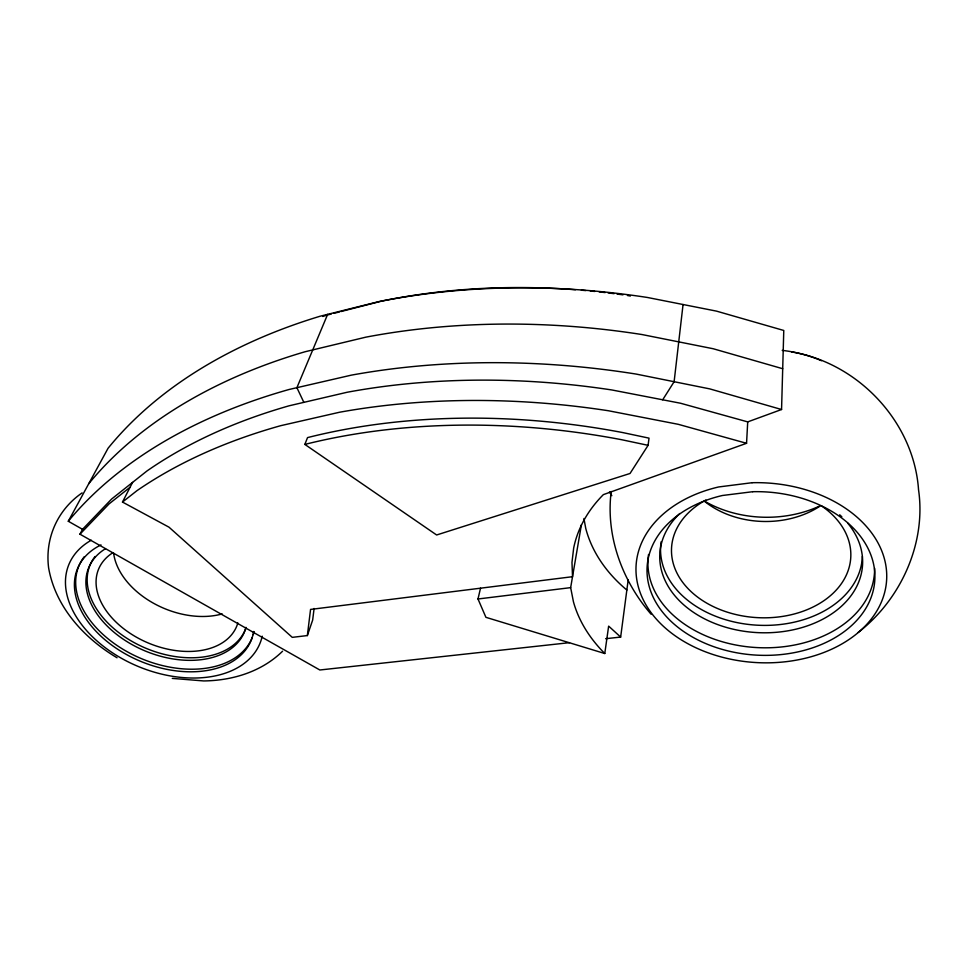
<?xml version="1.0" encoding="UTF-8"?>
<svg xmlns="http://www.w3.org/2000/svg" width="969" height="969" viewBox="0 0 969 969"><rect width="100%" height="100%" fill="white"/><g stroke="black" fill="none" stroke-linecap="round" stroke-linejoin="round"><path stroke-width="1.45" d="M611.185 491.489C605.625 535.893 622.086 580.734 651.071 614.201M781.559 409.512L783.776 330.465L716.479 311.122L647.413 297.471A556.836 370.412 9.9 0 0 379.351 301.492L320.17 316.209A556.836 370.412 9.9 0 0 108.056 448.272L68.29 521.249L82.535 529.328L111.592 499.047L146.937 470.995A556.654 352.28 10.7 0 1 289.041 405.817L347.108 392.263A556.654 352.28 10.7 0 1 611.827 389.962L680.529 403.237L747.717 421.89L781.559 409.512L709.756 388.884L636.124 374.07A586.802 370.424 10.4 0 0 351.432 375.124L289.016 389.502A586.802 370.424 10.4 0 0 68.29 521.249M132.559 482.405L122.482 502.063L169.018 527.197L292.275 637.36L307.355 635.567L310.552 609.428L572.522 576.7L571.976 562.395L573.672 548.079A176.964 126.951 3.7 0 1 603.348 494.638L746.554 443.293L747.717 421.89M683.06 304.52L674.121 381.713L662.699 399.785M314.101 608.471L312.66 620.075L307.355 635.567M648.091 445.328L649.024 438.145L622.692 432.562A520.038 327.122 11 0 0 307.536 437.6L304.847 444.408L436.631 534.985L630.032 473.478L648.091 445.328L621.614 439.708A522.424 327.001 11 0 0 304.847 444.408M605.613 638.704L620.657 637.069L628.203 579.741M480.515 588.195L477.996 598.987L485.917 617.326L604.777 653.518L608.641 626.119L620.657 637.069M604.777 653.518A178.369 127.145 3.8 0 1 573.442 601.797L570.656 587.638L581.4 524.762M327.643 314.356L296.902 387.685L303.854 402.365M569.518 642.665L319.843 669.991L79.955 534.185L82.535 529.328M79.955 534.185L109.061 503.904L130.064 487.262M82.099 492.894C57.522 509.803 44.901 538.183 48.595 567.725C55.342 606.8 83.891 638.111 117.055 657.769M858.11 632.503C900.722 599.714 926.376 543.355 918.539 489.793C913.937 422.048 858.28 362.963 791.625 351.929M282.56 651.229C261.63 671.747 232.487 680.589 203.696 680.941L172.276 678.385M122.482 502.063L136.98 490.653A564.249 351.953 10.8 0 1 280.707 425.682L339.562 412.237A564.249 351.953 10.8 0 1 608.399 410.747L678.239 424.313L746.554 443.293M331.265 314.029L327.098 315.095A521.661 352.074 10.1 0 0 322.762 316.463M334.039 313.314L339.586 311.897M340.979 311.533L381.483 301.153A521.661 352.074 10.1 0 1 575.453 289.731M477.996 598.987L570.656 587.638M627.428 295.497L630.359 296.042M782.698 368.717L713.22 348.743L641.95 334.535A571.419 370.655 10.1 0 0 365.822 337.164L305.065 351.747A571.419 370.655 10.1 0 0 88.712 483.761M583.932 518.5L585.736 528.347A169.006 125.619 2.7 0 0 626.846 590.036M581.376 290.203A521.661 352.074 10.1 0 1 585.833 290.591M590.291 291.003A521.661 352.074 10.1 0 1 594.748 291.451M599.205 291.911A521.661 352.074 10.1 0 1 605.153 292.577M608.12 292.929A521.661 352.074 10.1 0 1 614.067 293.668M617.035 294.055A521.661 352.074 10.1 0 1 622.97 294.855M611.827 495.68A160.6 123.741 1.5 0 1 609.477 491.998M245.969 627.355A84.23 55.39 22.5 0 1 131.941 644.542A84.23 55.39 22.5 0 1 105.488 548.708M252.315 637.348A93.787 61.568 22.5 0 1 134.776 655.65A93.787 61.568 22.5 0 1 84.279 556.678M254.084 631.776A93.787 61.568 22.5 0 1 253.297 634.61M245.629 628.881A84.085 55.39 22.5 0 1 140.093 645.645A84.085 55.39 22.5 0 1 95.059 556.497M237.865 622.91A74.722 49.213 22.5 0 1 137.126 637.578A74.722 49.213 22.5 0 1 112.416 552.996M222.204 613.91A72.929 49.213 22.8 0 1 113.615 553.105M262.224 636.197A103.368 67.757 22.5 0 1 121.731 658.448A103.368 67.757 22.5 0 1 91.292 540.205M253.684 631.473A93.945 61.568 22.5 0 1 125.049 653.724A93.945 61.568 22.5 0 1 101.006 544.917M822.087 506.29A89.742 65.105 2.9 0 1 823.638 600.865A89.742 65.105 2.9 0 1 693.586 593.864A89.742 65.105 2.9 0 1 705.868 500.04M847.669 523.103A101.527 73.365 3 0 1 824.776 618.125A101.527 73.365 3 0 1 690.824 610.482A101.527 73.365 3 0 1 679.778 513.522M839.699 514.793A101.527 73.365 3 0 1 841.843 516.816M874.607 568.282A113.434 81.65 3.1 0 1 755.723 647.51A113.434 81.65 3.1 0 1 648.54 554.486M862.362 556.424A100.994 73.281 2.9 0 1 754.694 625.029A100.994 73.281 2.9 0 1 661.112 541.816M819.217 506.242A103.162 79.567 0.8 0 1 704.548 501.167M820.355 505.903A83.661 63.893 1.2 0 1 704.935 501.639M782.201 350.378A113.506 87.561 0.8 0 1 821.482 360.722M752.053 482.719L718.574 486.971A125.485 89.96 3.2 0 0 672.268 633.69A125.485 89.96 3.2 0 0 878.81 607.442A125.485 89.96 3.2 0 0 752.053 482.719M752.719 491.707L722.402 495.498A114.039 81.735 3.2 0 0 679.79 628.724A114.039 81.735 3.2 0 0 867.606 605.225A114.039 81.735 3.2 0 0 752.719 491.707"/></g></svg>
